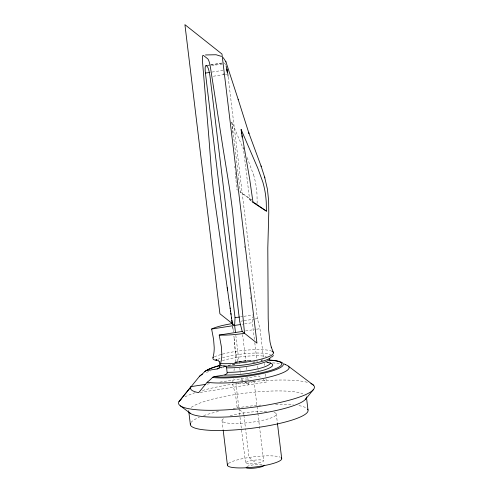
<?xml version="1.0" encoding="UTF-8"?>
<svg xmlns="http://www.w3.org/2000/svg" width="493" height="493" viewBox="0 0 493 493"><rect width="100%" height="100%" fill="white"/><g stroke="black" fill="none" stroke-linecap="round" stroke-linejoin="round"><path stroke-width="0.37" stroke-dasharray="2.46 1.85" d="M257.161 203.313L257.007 195.216M254.382 339.344L252.367 322.662L252.669 316.87M232.764 382.667L233.232 378.205M234.002 370.779L234.237 368.554M235.216 362.072L235.34 360.938A29.395 5.263 81.1 0 0 235.494 354.972L233.91 336.023M220.112 367.827L220.969 367.513M220.654 367.624L221.875 367.205M228.105 365.504L234.576 364.191M207.368 65.31L210.32 64.848M211.059 64.731L222.146 62.999M208.422 65.31L209.531 65.138M210.64 64.965L221.727 63.233M211.565 65.698L222.651 63.967M212.082 72.046L223.163 70.314M213.389 76.236L224.469 74.505M225.578 74.332L226.688 74.16M240.578 316.851L242.796 316.5M243.899 316.327L252.767 314.941M240.775 321.214L242.994 320.869M244.097 320.696L254.074 319.137M255.183 318.959L257.401 318.614L259.959 328.683L263.428 357.376M242.39 324.221L243.499 324.049M244.608 323.876L252.367 322.662M245.551 330.939L254.419 329.552M256.631 329.207L259.959 328.683M206.998 384.146L210.788 383.548M219.878 382.13L258.825 376.036L261.198 377.921M200.195 392.416L266.417 382.057L266.01 378.723M235.327 362.213L247.985 360.636M248.645 360.568L251.239 360.358A27.368 5.127 -6.9 0 0 234.545 362.33M252.786 362.121L255.423 362.016M266.886 362.503L268.993 362.947M251.559 199.942L240.356 192.319L231.864 122.141L243.283 148.831M243.246 147.031L249.618 199.665L252.108 201.36M224.29 63.159L224.87 63.622A9.12 1.633 81.1 0 1 225.628 64.786M249.618 199.665L253.001 202.352M263.096 379.425L266.417 382.057M241.089 378.809L244.596 381.588M245.175 382.057L248.682 384.836L247.757 377.207M239.512 409.726L243.634 412.998L243.819 414.508M254.573 461.886L249.02 457.479L245.551 428.83M247.147 157.569L253.538 174.842M232.61 384.152L235.537 394.511L237.151 407.859M232.708 326.619L232.795 327.284M232.844 327.623L233.386 331.807M232.634 326.083L233.016 328.954M233.214 330.47L233.411 331.974M276.283 413.837L277.38 422.883M264.156 363.378L264.396 365.381M265.45 374.051L265.93 378.057M228.167 77.044L257.401 318.614M223.539 73.371L223.723 74.899M244.442 246.143L244.627 247.671M249.44 287.419L249.624 288.947M250.641 297.359L250.826 298.887M254.789 342.678L256.804 359.36M256.884 360.026L257.13 362.028M257.611 366.028L257.851 368.031M258.018 369.368L258.178 370.699M253.944 380.725L256.982 405.868M257.075 406.626L257.808 412.721M257.901 413.485L263.613 460.715M242.593 334.507L246.099 363.483M246.562 367.297L246.839 369.584M235.827 335.351L239.333 364.321M239.795 368.135L240.442 373.472M243.912 415.26L245.459 428.078M235.833 382.919L245.526 462.859M222.016 420.541L223.113 429.588M233.959 336.436L234.132 337.896M234.298 339.344L234.458 340.78M234.606 342.191L235.364 351.503A2.28 0.407 81.1 0 0 236.159 354.8A2.28 0.407 81.1 0 1 236.905 357.4L237.447 361.85A2.28 0.407 81.1 0 1 237.503 362.447M235.512 176.124L236.967 189.632A50.483 0.918 34.5 0 1 237.688 190.138M235.389 174.707L235.025 170.479M234.705 166.314L234.81 167.694M231.864 122.141L232.641 133.776M239.888 191.66A50.483 0.918 34.5 0 1 251.288 199.61M256.187 203.067A50.483 0.918 34.5 0 1 256.705 203.43M253.593 174.824A91.408 88.284 -51.6 0 1 257.056 195.21M220.562 367.568A29.642 5.552 -6.9 0 1 221.511 367.248M228.204 365.43A29.642 5.552 -6.9 0 1 234.113 364.228M252.921 362.065A29.642 5.552 -6.9 0 1 254.943 361.979M266.744 362.361A29.642 5.552 -6.9 0 1 268.74 362.7M261.056 360.291A27.368 5.127 -6.9 0 1 262.504 360.383M222.38 360.673A27.368 5.127 -6.9 0 1 266.306 356.544M217.758 359.311A29.642 5.552 -6.9 0 1 220.698 358.269M222.485 357.727A29.642 5.552 -6.9 0 1 270.503 354.744M234.896 364.161A36.827 6.594 81.1 0 1 234.736 364.894M228.561 463.42A27.368 5.127 -6.9 0 1 253.827 456.808A27.368 5.127 -6.9 0 1 280.116 457.14M274.003 412.401A27.368 5.127 -6.9 0 1 248.965 422.593A27.368 5.127 -6.9 0 1 224.568 418.095M230.139 415.944A27.368 5.127 -6.9 0 1 267.157 411.433M190.982 422.513A59.296 11.111 -6.9 0 1 199.357 417.263M203.652 415.63A59.296 11.111 -6.9 0 1 219.933 411.113M233.072 408.524A59.296 11.111 -6.9 0 1 260.815 405.08M275.605 404.322A59.296 11.111 -6.9 0 1 293.317 404.845M298.986 405.622A59.296 11.111 -6.9 0 1 306.825 408.389M188.702 410.842A59.296 11.111 -6.9 0 1 188.887 410.022M191.222 407.397A59.296 11.111 -6.9 0 1 245.964 393.063A59.296 11.111 -6.9 0 1 302.912 393.778M305.925 395.75A59.296 11.111 -6.9 0 1 306.338 396.495M184.937 396.89A68.416 12.818 -6.9 0 1 195.524 392.582M202.438 390.481A68.416 12.818 -6.9 0 1 307.854 382.463M206.413 372.437A45.609 8.547 -6.9 0 1 210.745 370.902M221.616 368.012A45.609 8.547 -6.9 0 1 224.697 367.353M266.584 362.83A45.609 8.547 -6.9 0 1 268.654 362.83M272.561 362.922A45.609 8.547 -6.9 0 1 279.685 363.483M234.797 362.337A38.737 7.259 -6.9 0 1 247.763 360.691M250.191 360.482A38.737 7.259 -6.9 0 1 250.992 360.414M261.296 359.915A38.737 7.259 -6.9 0 1 262.794 359.902M235.216 362.343A2.28 0.407 81.1 0 1 235.401 362.238M214.418 356.827A31.879 5.971 -6.9 0 1 220.741 354.615M222.589 354.11A31.879 5.971 -6.9 0 1 271.846 351.219M236.437 362.373A40.272 7.543 -6.9 0 1 237.718 362.182M241.588 361.665A40.272 7.543 -6.9 0 1 242.883 361.505M246.327 361.123A40.272 7.543 -6.9 0 1 247.172 361.042M261.29 360.167A40.272 7.543 -6.9 0 1 262.085 360.149M253.322 381.465A9.12 1.707 -6.9 0 1 244.534 383.585A9.12 1.707 -6.9 0 1 236.221 383.332M240.664 380.793A9.12 1.707 -6.9 0 1 248.189 379.832M223.625 62.765A9.12 1.633 81.1 0 1 223.939 62.882M246.907 466.563A9.12 1.707 -6.9 0 1 254.863 464.64A9.12 1.707 -6.9 0 1 263.096 464.585M249.982 463.901A9.12 1.707 -6.9 0 0 263.632 460.838A9.12 1.707 -6.9 0 0 250.111 460.906A9.12 1.707 -6.9 0 0 249.982 463.901"/><path stroke-width="0.74" d="M221.832 354.387L221.32 346.406L219.219 335.055L242.223 331.456L256.952 343.134L221.961 54.027L184.918 24.65L219.903 313.758L234.631 325.435L235.463 332.3M234.631 325.435L235.038 317.714L205.433 73.087A9.12 1.633 81.1 0 1 206.21 65.655L207.313 65.483M221.807 354.387A35.687 34.467 -51.6 0 1 220.574 363.581L220.599 364.777L221.468 365.757L225.135 366.17L226.546 367.094L227.181 373.343L225.116 374.902L214.085 376.646A2.779 2.687 -51.6 0 0 212.465 377.478A40.272 7.543 -6.9 0 0 271.31 371.217A40.272 7.543 -6.9 0 0 269.424 360.247M273.35 355.441L272.339 356.833M178.959 401.653L199.573 376.239A44.456 42.934 -51.6 0 0 204.885 371.469A2.779 2.687 -51.6 0 1 206.493 370.637L207.793 369.793A38.744 7.259 -6.9 0 1 220.1 365.344M180.235 400.051L191.087 386.629L205.482 384.38M305.346 399.484L313.511 389.47M212.477 377.49A44.456 42.94 -51.6 0 1 207.165 382.254L198.685 392.656A54.735 10.254 -6.9 0 1 191.087 386.629M213.358 357.333A31.879 5.971 -6.9 0 0 212.945 357.548C212.039 360.217 216.55 360.463 216.575 359.816M215.946 360.081L216.482 359.859M206.493 370.625L217.111 368.967L218.535 368.333A29.648 5.552 -6.9 0 1 219.675 367.889M217.111 368.967C221.154 368.752 219.077 363.23 219.724 361.634M219.786 366.281L220.26 366.083M205.433 73.087L209.864 72.391M235.038 317.714L239.469 317.024M212.988 357.561A36.149 34.917 -51.6 0 0 214.209 347.479L213.605 339.504L211.626 329.034L240.171 324.573M216.039 360.069L218.177 360.395L219.243 361.831M205.495 54.963L216.082 54.748L221.48 56.405M226.842 367.858L227.581 367.864A27.368 5.127 -6.9 0 0 256.372 364.623A27.368 5.127 -6.9 0 0 269.548 358.214M227.378 372.301L228.123 372.314A27.368 5.127 -6.9 0 0 258.314 368.733A27.368 5.127 -6.9 0 0 269.603 362.096M284.159 363.933L285.583 364.654M252.73 201.785L266.417 211.103L266.263 202.561A91.408 88.284 -51.6 0 0 262.855 182.17L257.833 168.298L241.12 129.48L241.675 134.059M180.42 405.875L190.341 413.362M288.325 366.145L313.375 385.082M206.21 65.655L207.134 66.395A9.12 1.633 81.1 0 1 210.061 76.754L239.666 321.387L242.223 331.456M223.15 57.595L225.874 61.668L238.285 99.734M273.418 352.532L271.242 347.097L271.415 347.645L270.035 342.068L268.66 330.248L268.192 318.694L267.804 247.997L268.777 212.569L268.63 200.824L267.44 189.238L264.624 177.086M264.877 177.874L261.025 165.931L248.743 132.74L248.934 133.344L238.131 99.247M261.025 165.931L261.265 166.683M225.874 61.668L225.985 62.019M226.996 69.273L227.532 72.089M241.12 129.48L249.748 179.538L253.001 202.352M229.368 302.782L213.672 193.028L211.583 173.166L209.488 145.657A376.911 67.467 81.1 0 0 208.866 137.399L202.475 61.169A9.12 1.633 81.1 0 1 203.418 55.407L207.769 58.852A9.12 1.633 81.1 0 1 210.456 67.498L223.119 148.707A376.911 67.467 81.1 0 0 224.568 157.612L229.843 190.236L232.517 210.585L244.553 333.305A30.165 5.651 -6.9 0 1 219.219 335.055M229.344 302.579L230.194 308.519M227.187 287.672L227.612 290.648M230.502 310.645L231.032 314.423M230.126 308.033L230.619 311.477M230.872 313.258L231.599 318.447M231.445 317.363L232.394 324.265M231.852 320.284L232.443 324.634M306.467 397.358L307.989 409.96M277.467 423.635L281.663 458.317M241.86 135.587L242.045 137.109M228.074 76.279L227.797 73.981A9.12 1.633 81.1 0 0 226.059 65.871M223.206 430.346L227.402 465.022M188.788 411.563L190.316 424.165M266.503 211.158A50.483 0.918 34.5 0 1 252.934 202.303M270.072 363.033A29.648 5.552 -6.9 0 1 261.265 370.804A29.648 5.552 -6.9 0 1 224.709 374.988M281.176 457.72A27.368 5.127 -6.9 0 1 254.351 467.074A27.368 5.127 -6.9 0 1 228.068 463.839M307.54 409.091A59.296 11.111 -6.9 0 1 250.808 428.399A59.296 11.111 -6.9 0 1 190.501 423.364M306.455 397.284A59.296 11.111 -6.9 0 1 251.294 414.792A59.296 11.111 -6.9 0 1 189.232 412.37M310.886 383.529A68.416 12.818 -6.9 0 1 248.361 407.853A68.416 12.818 -6.9 0 1 181.023 399.361M285.194 364.598A45.609 8.547 -6.9 0 1 266.442 377.737A45.609 8.547 -6.9 0 1 207.171 382.26M199.573 376.239A45.609 8.547 -6.9 0 1 202.469 374.236M269.634 360.075A38.744 7.259 -6.9 0 1 269.85 370.662A38.744 7.259 -6.9 0 1 214.085 376.646M204.878 371.463A40.272 7.543 -6.9 0 1 219.952 365.615M211.626 329.034A30.165 5.651 -6.9 0 1 232.302 323.593M271.52 356.655A29.648 5.552 -6.9 0 1 253.63 363.403A29.648 5.552 -6.9 0 1 223.582 366.089M272.475 351.546A31.879 5.971 -6.9 0 1 258.215 359.872A31.879 5.971 -6.9 0 1 220.544 363.569M227.137 72.188A7.913 3.02 75.4 0 1 226.583 68.977M264.156 465.17A9.12 1.707 -6.9 0 1 256.009 467.937A9.12 1.707 -6.9 0 1 246.136 467.61"/></g></svg>
